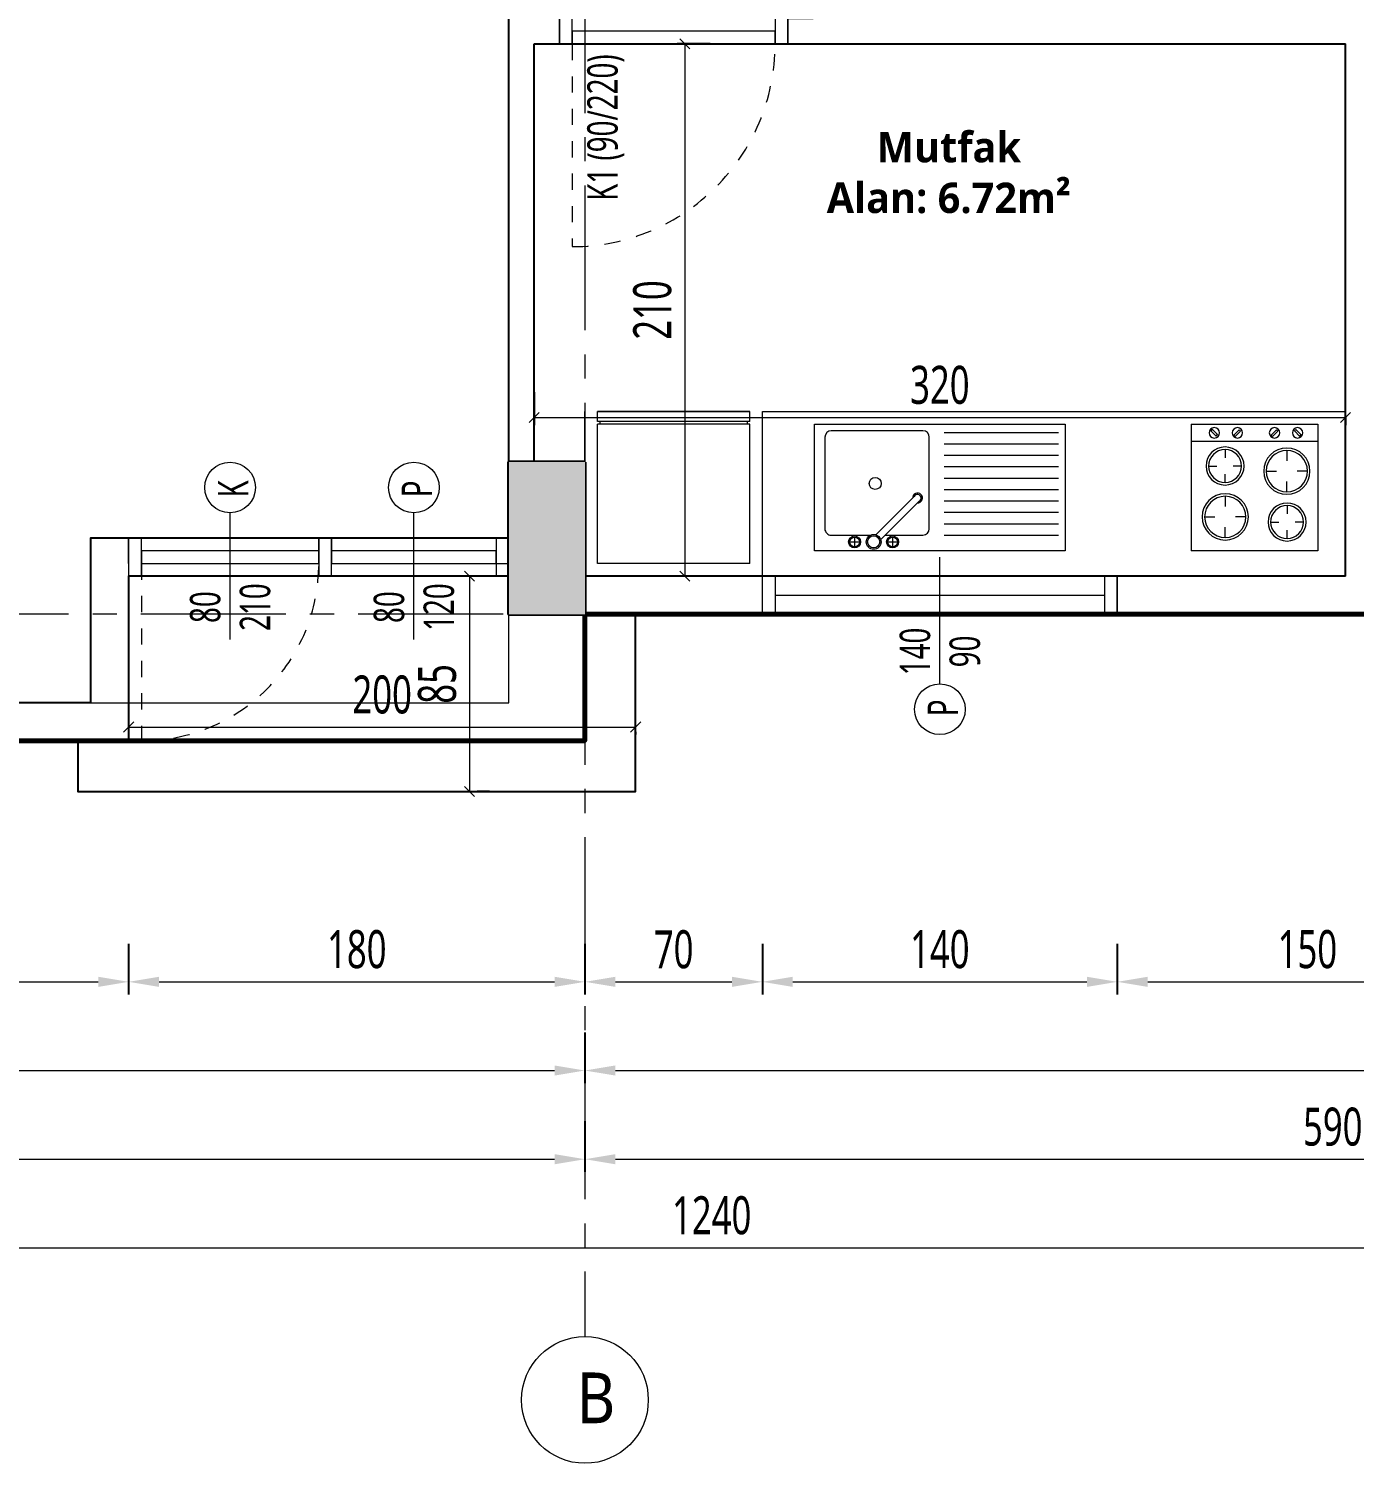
# Model space of a CAD drawing. Header units: metres. Extents: x 14968 to 56958, y -40276 to -31129.
# Drawn here: x 35577 to 36100, y -36730 to -36164 of the extents above; entities that cross this region are included whole.
import ezdxf
from ezdxf.enums import TextEntityAlignment as Align

# ---------------------------------------------------------------- set-up
doc = ezdxf.new("R2010")
doc.units = ezdxf.units.M
doc.linetypes.add('CENTER2', pattern=[28.575, 19.05, -3.175, 3.175, -3.175])
doc.linetypes.add('JIS_02_1.2', pattern=[64.008, 32.004, -32.004])
doc.layers.get('0').update_dxf_attribs({"lineweight": 13})
doc.layers.get('Defpoints').update_dxf_attribs({"lineweight": 9})
for name, color, linetype, lineweight, true_color in [('A AKS', 7, 'CENTER2', 9, 0x848484), ('A AKS DAİRE', 7, 'Continuous', 9, 0x848484), ('A AKS YAZI', 7, 'CENTER2', 9, 0x848484)]:
    doc.layers.add(name, color=color, linetype=linetype, lineweight=lineweight, true_color=true_color)
doc.layers.add('A ALAN BRÜT', color=5, linetype='Continuous', lineweight=60, plot=False)
doc.layers.add('A ALAN NET', color=140, linetype='Continuous', lineweight=13, plot=False)
for name, color, linetype, lineweight in [('A DUVAR', 7, 'Continuous', 25), ('A KAPI', 11, 'Continuous', 13), ('A KOLON', 1, 'Continuous', 50), ('A KOLON TARAMA', 1, 'Continuous', 15), ('A PENCERE', 140, 'Continuous', 9), ('A TEFRİŞ', 252, 'Continuous', 13), ('A YAZI', 7, 'Continuous', 13), ('A ÖLÇÜ DIŞ', 31, 'Continuous', 13), ('A ÖLÇÜ İÇ', 31, 'Continuous', 13)]:
    doc.layers.add(name, color=color, linetype=linetype, lineweight=lineweight)
doc.styles.add('HİB Segoe Semibold', font='')
doc.styles.add('HİB Segoe Semilight .7', font='segoeuisl.ttf', dxfattribs={"width": 0.7})
doc.styles.add('HİB Segoe Semilight .95', font='segoeuisl.ttf', dxfattribs={"width": 0.9})
doc.styles.get('HİB Segoe Semibold').set_extended_font_data('Segoe UI Semibold')
doc.dimstyles.new('HİB DIŞ', dxfattribs={"dimtxt": 15, "dimasz": 12, "dimexe": 5, "dimexo": 30, "dimgap": 5, "dimtad": 1, "dimdec": 0, "dimzin": 0, "dimdsep": 46, "dimtxsty": 'HİB Segoe Semilight .7', "dimcen": 0.09, "dimclrd": 256, "dimclre": 256, "dimclrt": 256, "dimadec": 0, "dimazin": 0, "dimtfac": 1, "dimtdec": 4, "dimtix": 1, "dimtmove": 0, "dimatfit": 3, "dimfxl": 15, "dimfxlon": 1, "dimtvp": 1, "dimtolj": 1, "dimtzin": 0, "dimlwd": -1, "dimlwe": -3, "dimarcsym": 0})
doc.dimstyles.new('HİB İÇ', dxfattribs={"dimtxt": 15, "dimasz": 18, "dimexe": 3, "dimexo": 10, "dimgap": 5, "dimtad": 1, "dimdec": 0, "dimzin": 0, "dimdsep": 46, "dimtxsty": 'HİB Segoe Semilight .7', "dimblk": 'NONE', "dimblk1": 'NONE', "dimblk2": 'NONE', "dimtsz": 2, "dimcen": 0.09, "dimclrd": 256, "dimclre": 256, "dimclrt": 256, "dimadec": 0, "dimazin": 0, "dimtfac": 1, "dimtdec": 4, "dimtix": 1, "dimtofl": 0, "dimtmove": 0, "dimatfit": 3, "dimfxl": 10, "dimfxlon": 1, "dimtvp": 1, "dimtolj": 1, "dimtzin": 0, "dimlwd": -1, "dimlwe": -3, "dimarcsym": 0})

# ---------------------------------------------------------------- blocks, each defined once
blk = doc.blocks.new('A BUZDOLABI')
at = {"color": 0}
for p, q in [((13.07, 48.33), (13.07, -16.67)), ((18.07, 43.33), (18.07, -11.67)), ((18.07, -11.67), (78.07, -11.67)), ((18.07, -12.67), (78.07, -12.67)), ((18.07, -12.67), (18.07, -16.67)), ((18.07, -16.67), (78.07, -16.67)), ((19.07, -12.67), (19.07, -11.67)), ((77.07, -11.67), (77.07, -12.67)), ((78.07, -12.67), (78.07, -16.67))]:
    blk.add_line(p, q, dxfattribs=at)
at = {"color": 0, "ltscale": 10}
for p, q in [((83.07, 48.33), (83.07, -16.67)), ((18.07, 43.33), (78.07, 43.33)), ((78.07, 43.33), (78.07, -11.67))]:
    blk.add_line(p, q, dxfattribs=at)
at = {"color": 0}
for points in [[(18.07, 43.33), (78.07, 43.33)], [(78.07, -16.67), (18.07, -16.67)]]:
    blk.add_lwpolyline(points, dxfattribs=at)
blk = doc.blocks.new('A OCAK')
at = {"color": 0}
for p, q in [((-65.87, -51.83), (-65.87, -1.83)), ((-15.87, -1.83), (-65.87, -1.83)), ((-15.87, -51.83), (-15.87, -1.83)), ((-52.43, -7.11), (-52.43, -11.18)), ((-28.05, -6.71), (-28.05, -9.96)), ((-60.56, -15.24), (-56.5, -15.24)), ((-44.3, -15.24), (-48.37, -15.24)), ((-34.55, -13.21), (-31.3, -13.21)), ((-28.05, -19.71), (-28.05, -16.46)), ((-21.55, -13.21), (-24.8, -13.21)), ((-52.43, -23.37), (-52.43, -19.31)), ((-28.14, -25.15), (-28.14, -29.22)), ((-52.52, -28.81), (-52.52, -32.06)), ((-36.26, -33.28), (-32.2, -33.28)), ((-20.01, -33.28), (-24.07, -33.28)), ((-59.02, -35.31), (-55.77, -35.31)), ((-52.52, -41.82), (-52.52, -38.56)), ((-46.02, -35.31), (-49.27, -35.31)), ((-28.14, -41.41), (-28.14, -37.35)), ((-65.87, -45.08), (-15.87, -45.08)), ((-58.18, -49.23), (-56.06, -47.11)), ((-57.61, -49.8), (-58.18, -49.23)), ((-55.49, -47.68), (-57.61, -49.8)), ((-56.06, -47.11), (-55.49, -47.68)), ((-49.07, -47.52), (-48.51, -46.95)), ((-46.95, -49.64), (-49.07, -47.52)), ((-48.51, -46.95), (-46.38, -49.08)), ((-46.38, -49.08), (-46.95, -49.64)), ((-34.32, -47.52), (-33.76, -46.95)), ((-32.2, -49.64), (-34.32, -47.52)), ((-33.76, -46.95), (-31.63, -49.08)), ((-31.63, -49.08), (-32.2, -49.64)), ((-25.18, -49.13), (-23.06, -47.01)), ((-24.61, -49.7), (-25.18, -49.13)), ((-22.49, -47.58), (-24.61, -49.7)), ((-23.06, -47.01), (-22.49, -47.58)), ((-65.87, -51.83), (-15.87, -51.83))]:
    blk.add_line(p, q, dxfattribs=at)
for centre, radius in [((-52.43, -15.24), 9.13), ((-52.43, -15.24), 8.13), ((-28.05, -13.21), 7.5), ((-28.05, -13.21), 6.5), ((-52.52, -35.31), 7.5), ((-28.14, -33.28), 9.13), ((-28.14, -33.28), 8.13), ((-52.52, -35.31), 6.5), ((-56.75, -48.4), 2.06), ((-47.64, -48.4), 2.06), ((-33, -48.4), 2.06), ((-23.89, -48.4), 2.06)]:
    blk.add_circle(centre, radius, dxfattribs=at)
blk = doc.blocks.new('A EVYE')
at = {"color": 0}
for p, q in [((-252.7, 287.2), (737.2, 287.2)), ((-252.7, -212.8), (-252.7, 287.2)), ((737.2, 287.2), (737.2, -212.8)), ((475.2, 243), (323.4, 91)), ((447.8, 251.9), (409.5, 251.9)), ((428.7, 232.7), (428.7, 271.1)), ((597.7, 251.9), (559.4, 251.9)), ((578.5, 232.7), (578.5, 271.1)), ((225.7, 225), (-225.7, 225)), ((225.7, 180), (-225.7, 180)), ((283.9, 200.1), (283.9, -161.4)), ((457.5, 225.3), (309.1, 225.3)), ((494.3, 223.9), (343.3, 72.7)), ((670.6, 225.3), (515.6, 225.3)), ((695.8, -161.4), (695.8, 200.1)), ((225.7, 135), (-225.7, 135)), ((225.7, 90), (-225.7, 90)), ((225.7, 45), (-225.7, 45)), ((225.7, 0), (-225.7, 0)), ((225.7, -45), (-225.7, -45)), ((225.7, -90), (-225.7, -90)), ((225.7, -135), (-225.7, -135)), ((737.2, -212.8), (-252.7, -212.8)), ((225.7, -180), (-225.7, -180)), ((309.1, -186.6), (670.6, -186.6))]:
    blk.add_line(p, q, dxfattribs=at)
for centre, radius in [((428.7, 251.9), 23.5), ((428.7, 251.9), 19.2), ((503.2, 251.9), 29.3), ((503.2, 251.9), 23.9), ((578.5, 251.9), 23.5), ((578.5, 251.9), 19.2), ((497.2, 21.3), 23.5)]:
    blk.add_circle(centre, radius, dxfattribs=at)
for centre, radius, start, end in [((309.1, 200.1), 25.2, 90, 180), ((670.6, 200.1), 25.2, 360, 90), ((330.4, 78.7), 19.6, 89.3249, 2.0537), ((330.4, 78.7), 14.2, 119.7441, 334.7167), ((309.1, -161.4), 25.2, 180, 270), ((670.6, -161.4), 25.2, 270, 360)]:
    blk.add_arc(centre, radius, start, end, dxfattribs=at)
blk = doc.blocks.new('PEN 120x140')
at = {"layer": 'A PENCERE'}
for p, q in [((215.29, 71.44), (215.29, 211.44)), ((215.29, 211.44), (230.29, 211.44)), ((230.29, 211.44), (230.29, 71.44)), ((222.79, 206.44), (222.79, 76.44)), ((230.29, 71.44), (215.29, 71.44))]:
    blk.add_line(p, q, dxfattribs=at)
at = {"layer": 'A PENCERE', "color": 7}
blk.add_line((187.79, 141.44), (237.79, 141.44), dxfattribs=at)
at = {"layer": 'A PENCERE'}
for points in [[(230.29, 211.44), (230.29, 206.44), (215.29, 206.44), (215.29, 211.44)], [(230.29, 71.44), (230.29, 76.44), (215.29, 76.44), (215.29, 71.44)]]:
    blk.add_lwpolyline(points, close=True, dxfattribs=at)
at = {"layer": 'A PENCERE', "color": 7}
blk.add_circle((177.79, 141.44), 10, dxfattribs=at)
at = {"layer": 'A PENCERE', "color": 7, "style": 'HİB Segoe Semilight .7', "width": 0.7}
for tag, p in [('GEN', (200.59, 145.27)), ('P', (178.35, 134.26)), ('YÜK', (200.59, 125.61))]:
    blk.add_attdef(tag, text='', height=12, dxfattribs=at).set_placement(p, align=Align.CENTER)
blk = doc.blocks.new('*D575')
at = {"layer": 'A ÖLÇÜ DIŞ', "lineweight": -3, "ltscale": 0.5}
for p, q in [((36006.7, -36525.01), (36006.7, -36545.01)), ((36156.71, -36525.01), (36156.71, -36545.01))]:
    blk.add_line(p, q, dxfattribs=at)
at = {"layer": 'A ÖLÇÜ DIŞ', "ltscale": 0.5}
blk.add_line((36018.7, -36540.01), (36144.71, -36540.01), dxfattribs=at)
at = {"layer": 'A ÖLÇÜ DIŞ'}
for points in [[(36018.7, -36538.01), (36018.7, -36542.01), (36006.7, -36540.01)], [(36144.71, -36542.01), (36144.71, -36538.01), (36156.71, -36540.01)]]:
    blk.add_solid(points, dxfattribs=at)
at = {"layer": 'Defpoints', "color": 0}
for p in [(36006.7, -36394.94), (36156.71, -36395.29), (36156.71, -36540.01)]:
    blk.add_point(p, dxfattribs=at)
at = {"layer": 'A ÖLÇÜ DIŞ', "ltscale": 0.5, "insert": (36081.7, -36527.22), "char_height": 15, "attachment_point": 5, "style": 'HİB Segoe Semilight .7'}
blk.add_mtext('\\A1;150', dxfattribs=at)
blk = doc.blocks.new('*D574')
at = {"layer": 'A ÖLÇÜ DIŞ', "lineweight": -3, "ltscale": 0.5, "transparency": 16777216}
for p, q in [((35866.7, -36525.01), (35866.7, -36545.01)), ((36006.7, -36525.01), (36006.7, -36545.01))]:
    blk.add_line(p, q, dxfattribs=at)
at = {"layer": 'A ÖLÇÜ DIŞ', "ltscale": 0.5, "transparency": 16777216}
blk.add_line((35878.7, -36540.01), (35994.7, -36540.01), dxfattribs=at)
at = {"layer": 'A ÖLÇÜ DIŞ', "transparency": 16777216}
for points in [[(35878.7, -36538.01), (35878.7, -36542.01), (35866.7, -36540.01)], [(35994.7, -36542.01), (35994.7, -36538.01), (36006.7, -36540.01)]]:
    blk.add_solid(points, dxfattribs=at)
at = {"layer": 'Defpoints', "color": 0, "transparency": 16777216}
for p in [(35866.7, -36394.94), (36006.7, -36394.94), (36006.7, -36540.01)]:
    blk.add_point(p, dxfattribs=at)
at = {"layer": 'A ÖLÇÜ DIŞ', "ltscale": 0.5, "transparency": 16777216, "insert": (35936.7, -36527.22), "char_height": 15, "attachment_point": 5, "style": 'HİB Segoe Semilight .7'}
blk.add_mtext('\\A1;140', dxfattribs=at)
blk = doc.blocks.new('*D572')
at = {"layer": 'A ÖLÇÜ DIŞ', "lineweight": -3, "ltscale": 0.5}
for p, q in [((35616.7, -36525.01), (35616.7, -36545.01)), ((35796.7, -36525.01), (35796.7, -36545.01))]:
    blk.add_line(p, q, dxfattribs=at)
at = {"layer": 'A ÖLÇÜ DIŞ', "ltscale": 0.5}
blk.add_line((35628.7, -36540.01), (35784.7, -36540.01), dxfattribs=at)
at = {"layer": 'A ÖLÇÜ DIŞ'}
for points in [[(35628.7, -36538.01), (35628.7, -36542.01), (35616.7, -36540.01)], [(35784.7, -36542.01), (35784.7, -36538.01), (35796.7, -36540.01)]]:
    blk.add_solid(points, dxfattribs=at)
at = {"layer": 'Defpoints', "color": 0}
for p in [(35796.7, -36394.94), (35616.7, -36444.94), (35796.7, -36540.01)]:
    blk.add_point(p, dxfattribs=at)
at = {"layer": 'A ÖLÇÜ DIŞ', "ltscale": 0.5, "insert": (35706.7, -36527.22), "char_height": 15, "attachment_point": 5, "style": 'HİB Segoe Semilight .7'}
blk.add_mtext('\\A1;180', dxfattribs=at)
blk = doc.blocks.new('*D578')
at = {"layer": 'A ÖLÇÜ DIŞ', "lineweight": -3, "ltscale": 0.5}
for p, q in [((35226.7, -36595.01), (35226.7, -36615.01)), ((35796.7, -36595.01), (35796.7, -36615.01))]:
    blk.add_line(p, q, dxfattribs=at)
at = {"layer": 'A ÖLÇÜ DIŞ', "ltscale": 0.5}
blk.add_line((35238.7, -36610.01), (35784.7, -36610.01), dxfattribs=at)
at = {"layer": 'A ÖLÇÜ DIŞ'}
for points in [[(35238.7, -36608.01), (35238.7, -36612.01), (35226.7, -36610.01)], [(35784.7, -36612.01), (35784.7, -36608.01), (35796.7, -36610.01)]]:
    blk.add_solid(points, dxfattribs=at)
at = {"layer": 'Defpoints', "color": 0}
for p in [(35796.7, -36394.94), (35226.7, -36479.94), (35796.7, -36610.01)]:
    blk.add_point(p, dxfattribs=at)
at = {"layer": 'A ÖLÇÜ DIŞ', "ltscale": 0.5, "insert": (35511.7, -36597.26), "char_height": 15, "attachment_point": 5, "style": 'HİB Segoe Semilight .7'}
blk.add_mtext('\\A1;570', dxfattribs=at)
blk = doc.blocks.new('*D576')
at = {"layer": 'A ÖLÇÜ DIŞ', "lineweight": -3, "ltscale": 0.5}
for p, q in [((35226.7, -36560.01), (35226.7, -36580.01)), ((35796.7, -36560.01), (35796.7, -36580.01))]:
    blk.add_line(p, q, dxfattribs=at)
at = {"layer": 'A ÖLÇÜ DIŞ', "ltscale": 0.5}
blk.add_line((35238.7, -36575.01), (35784.7, -36575.01), dxfattribs=at)
at = {"layer": 'A ÖLÇÜ DIŞ'}
for points in [[(35238.7, -36573.01), (35238.7, -36577.01), (35226.7, -36575.01)], [(35784.7, -36577.01), (35784.7, -36573.01), (35796.7, -36575.01)]]:
    blk.add_solid(points, dxfattribs=at)
at = {"layer": 'Defpoints', "color": 0}
for p in [(35796.7, -36394.94), (35226.7, -36479.94), (35796.7, -36575.01)]:
    blk.add_point(p, dxfattribs=at)
at = {"layer": 'A ÖLÇÜ DIŞ', "ltscale": 0.5, "insert": (35511.7, -36562.26), "char_height": 15, "attachment_point": 5, "style": 'HİB Segoe Semilight .7'}
blk.add_mtext('\\A1;570', dxfattribs=at)
blk = doc.blocks.new('*D573')
at = {"layer": 'A ÖLÇÜ DIŞ', "lineweight": -3, "ltscale": 0.5}
for p, q in [((35796.7, -36525.01), (35796.7, -36545.01)), ((35866.7, -36525.01), (35866.7, -36545.01))]:
    blk.add_line(p, q, dxfattribs=at)
at = {"layer": 'A ÖLÇÜ DIŞ', "ltscale": 0.5}
blk.add_line((35808.7, -36540.01), (35854.7, -36540.01), dxfattribs=at)
at = {"layer": 'A ÖLÇÜ DIŞ'}
for points in [[(35808.7, -36538.01), (35808.7, -36542.01), (35796.7, -36540.01)], [(35854.7, -36542.01), (35854.7, -36538.01), (35866.7, -36540.01)]]:
    blk.add_solid(points, dxfattribs=at)
at = {"layer": 'Defpoints', "color": 0}
for p in [(35796.7, -36394.94), (35866.7, -36394.94), (35866.7, -36540.01)]:
    blk.add_point(p, dxfattribs=at)
at = {"layer": 'A ÖLÇÜ DIŞ', "ltscale": 0.5, "insert": (35831.7, -36527.26), "char_height": 15, "attachment_point": 5, "style": 'HİB Segoe Semilight .7'}
blk.add_mtext('\\A1;70', dxfattribs=at)
blk = doc.blocks.new('*D581')
at = {"layer": 'A ÖLÇÜ DIŞ', "lineweight": -3, "ltscale": 0.5}
for p, q in [((35226.7, -36630.01), (35226.7, -36650.01)), ((36466.7, -36630.01), (36466.7, -36650.01))]:
    blk.add_line(p, q, dxfattribs=at)
at = {"layer": 'A ÖLÇÜ DIŞ', "ltscale": 0.5}
blk.add_line((35238.7, -36645.01), (36454.7, -36645.01), dxfattribs=at)
at = {"layer": 'A ÖLÇÜ DIŞ'}
for points in [[(35238.7, -36643.01), (35238.7, -36647.01), (35226.7, -36645.01)], [(36454.7, -36647.01), (36454.7, -36643.01), (36466.7, -36645.01)]]:
    blk.add_solid(points, dxfattribs=at)
at = {"layer": 'Defpoints', "color": 0}
for p in [(36466.7, -36394.94), (35226.7, -36479.94), (36466.7, -36645.01)]:
    blk.add_point(p, dxfattribs=at)
at = {"layer": 'A ÖLÇÜ DIŞ', "ltscale": 0.5, "insert": (35846.7, -36632.22), "char_height": 15, "attachment_point": 5, "style": 'HİB Segoe Semilight .7'}
blk.add_mtext('\\A1;1240', dxfattribs=at)
blk = doc.blocks.new('*D579')
at = {"layer": 'A ÖLÇÜ DIŞ', "lineweight": -3, "ltscale": 0.5}
for p, q in [((35796.7, -36595.01), (35796.7, -36615.01)), ((36386.7, -36595.01), (36386.7, -36615.01))]:
    blk.add_line(p, q, dxfattribs=at)
at = {"layer": 'A ÖLÇÜ DIŞ', "ltscale": 0.5}
blk.add_line((35808.7, -36610.01), (36374.7, -36610.01), dxfattribs=at)
at = {"layer": 'A ÖLÇÜ DIŞ'}
for points in [[(35808.7, -36608.01), (35808.7, -36612.01), (35796.7, -36610.01)], [(36374.7, -36612.01), (36374.7, -36608.01), (36386.7, -36610.01)]]:
    blk.add_solid(points, dxfattribs=at)
at = {"layer": 'Defpoints', "color": 0}
for p in [(35796.7, -36394.94), (36386.7, -36394.94), (36386.7, -36610.01)]:
    blk.add_point(p, dxfattribs=at)
at = {"layer": 'A ÖLÇÜ DIŞ', "ltscale": 0.5, "insert": (36091.7, -36597.25), "char_height": 15, "attachment_point": 5, "style": 'HİB Segoe Semilight .7'}
blk.add_mtext('\\A1;590', dxfattribs=at)
blk = doc.blocks.new('*D577')
at = {"layer": 'A ÖLÇÜ DIŞ', "lineweight": -3, "ltscale": 0.5}
for p, q in [((35796.7, -36560.01), (35796.7, -36580.01)), ((36466.7, -36560.01), (36466.7, -36580.01))]:
    blk.add_line(p, q, dxfattribs=at)
at = {"layer": 'A ÖLÇÜ DIŞ', "ltscale": 0.5}
blk.add_line((35808.7, -36575.01), (36454.7, -36575.01), dxfattribs=at)
at = {"layer": 'A ÖLÇÜ DIŞ'}
for points in [[(35808.7, -36573.01), (35808.7, -36577.01), (35796.7, -36575.01)], [(36454.7, -36577.01), (36454.7, -36573.01), (36466.7, -36575.01)]]:
    blk.add_solid(points, dxfattribs=at)
at = {"layer": 'Defpoints', "color": 0}
for p in [(35796.7, -36394.94), (36466.7, -36394.94), (36466.7, -36575.01)]:
    blk.add_point(p, dxfattribs=at)
at = {"layer": 'A ÖLÇÜ DIŞ', "ltscale": 0.5, "insert": (36131.7, -36562.25), "char_height": 15, "attachment_point": 5, "style": 'HİB Segoe Semilight .7'}
blk.add_mtext('\\A1;670', dxfattribs=at)
blk = doc.blocks.new('KAPI 90X10')
at = {"layer": 'A KAPI', "linetype": 'JIS_02_1.2', "ltscale": 0.2}
blk.add_line((85, 10.03), (85, 90.03), dxfattribs=at)
at = {"layer": 'A KAPI'}
for p, q in [((0, 10.03), (-10, 10.03)), ((0, 0.03), (0, 10.03)), ((90, 10.03), (90, 0.03)), ((90, 10.03), (100, 10.03)), ((0, 0.03), (-10, 0.03)), ((90, 0.03), (100, 0.03))]:
    blk.add_line(p, q, dxfattribs=at)
for points in [[(5, 10.03), (0, 10.03), (0, 0.03), (5, 0.03)], [(85, 5.03), (85, 10.03), (5, 10.03), (5, 5.03)], [(90, 10.03), (85, 10.03), (85, 0.03), (90, 0.03)]]:
    blk.add_lwpolyline(points, close=True, dxfattribs=at)
at = {"layer": 'A KAPI', "linetype": 'JIS_02_1.2', "ltscale": 0.2}
blk.add_arc((85, 10.03), 80, 90, 180, dxfattribs=at)
at = {"layer": 'A KAPI', "style": 'HİB Segoe Semilight .7', "width": 0.7}
blk.add_attdef('KAPI_NO', (76.63, 23.8), '', height=12, rotation=90, dxfattribs=at)
blk = doc.blocks.new('*D601')
at = {"layer": 'A ÖLÇÜ DIŞ', "lineweight": -3, "ltscale": 0.5, "transparency": 16777216}
for p, q in [((36657.4, -35174.94), (36677.4, -35174.94)), ((36657.4, -36444.94), (36677.4, -36444.94))]:
    blk.add_line(p, q, dxfattribs=at)
at = {"layer": 'A ÖLÇÜ DIŞ', "ltscale": 0.5, "transparency": 16777216}
blk.add_line((36672.4, -36432.94), (36672.4, -35186.94), dxfattribs=at)
at = {"layer": 'A ÖLÇÜ DIŞ', "transparency": 16777216}
for points in [[(36674.4, -35186.94), (36670.4, -35186.94), (36672.4, -35174.94)], [(36670.4, -36432.94), (36674.4, -36432.94), (36672.4, -36444.94)]]:
    blk.add_solid(points, dxfattribs=at)
at = {"layer": 'Defpoints', "color": 0, "transparency": 16777216}
for p in [(35781.7, -35174.94), (36672.4, -35174.94), (35781.7, -36444.94)]:
    blk.add_point(p, dxfattribs=at)
at = {"layer": 'A ÖLÇÜ DIŞ', "ltscale": 0.5, "transparency": 16777216, "insert": (36659.61, -35809.94), "char_height": 15, "attachment_point": 5, "rotation": 90, "style": 'HİB Segoe Semilight .7'}
blk.add_mtext('\\A1;1270', dxfattribs=at)
blk = doc.blocks.new('*D596')
at = {"layer": 'A ÖLÇÜ DIŞ', "lineweight": -3, "ltscale": 0.5}
for p, q in [((36622.4, -36394.94), (36642.4, -36394.94)), ((36622.4, -36444.94), (36642.4, -36444.94))]:
    blk.add_line(p, q, dxfattribs=at)
at = {"layer": 'A ÖLÇÜ DIŞ', "ltscale": 0.5}
blk.add_line((36637.4, -36432.94), (36637.4, -36406.94), dxfattribs=at)
at = {"layer": 'A ÖLÇÜ DIŞ'}
for points in [[(36639.4, -36406.94), (36635.4, -36406.94), (36637.4, -36394.94)], [(36635.4, -36432.94), (36639.4, -36432.94), (36637.4, -36444.94)]]:
    blk.add_solid(points, dxfattribs=at)
at = {"layer": 'Defpoints', "color": 0}
for p in [(36501.7, -36394.94), (36637.4, -36394.94), (35781.7, -36444.94)]:
    blk.add_point(p, dxfattribs=at)
at = {"layer": 'A ÖLÇÜ DIŞ', "ltscale": 0.5, "insert": (36624.65, -36419.94), "char_height": 15, "attachment_point": 5, "rotation": 90, "style": 'HİB Segoe Semilight .7'}
blk.add_mtext('\\A1;50', dxfattribs=at)
blk = doc.blocks.new('*D1636')
at = {"layer": 'A ÖLÇÜ DIŞ', "lineweight": -3, "ltscale": 0.5}
for p, q in [((35486.7, -36525.01), (35486.7, -36545.01)), ((35616.7, -36525.01), (35616.7, -36545.01))]:
    blk.add_line(p, q, dxfattribs=at)
at = {"layer": 'A ÖLÇÜ DIŞ', "ltscale": 0.5}
blk.add_line((35498.7, -36540.01), (35604.7, -36540.01), dxfattribs=at)
at = {"layer": 'A ÖLÇÜ DIŞ'}
for points in [[(35498.7, -36538.01), (35498.7, -36542.01), (35486.7, -36540.01)], [(35604.7, -36542.01), (35604.7, -36538.01), (35616.7, -36540.01)]]:
    blk.add_solid(points, dxfattribs=at)
at = {"layer": 'Defpoints', "color": 0}
for p in [(35486.7, -36444.94), (35616.7, -36444.94), (35616.7, -36540.01)]:
    blk.add_point(p, dxfattribs=at)
at = {"layer": 'A ÖLÇÜ DIŞ', "ltscale": 0.5, "insert": (35551.7, -36527.21), "char_height": 15, "attachment_point": 5, "style": 'HİB Segoe Semilight .7'}
blk.add_mtext('\\A1;130', dxfattribs=at)
blk = doc.blocks.new('*D1645')
at = {"layer": 'A ÖLÇÜ İÇ', "lineweight": -3, "ltscale": 0.5}
for p, q in [((35776.7, -36307.29), (35776.7, -36320.29)), ((36096.7, -36317.29), (36096.7, -36320.29))]:
    blk.add_line(p, q, dxfattribs=at)
at = {"layer": 'A ÖLÇÜ İÇ', "ltscale": 0.5}
for p, q in [((35778.7, -36315.29), (35774.7, -36319.29)), ((36094.7, -36319.29), (36098.7, -36315.29)), ((35776.7, -36317.29), (36096.7, -36317.29))]:
    blk.add_line(p, q, dxfattribs=at)
at = {"layer": 'Defpoints', "color": 0}
for p in [(35776.7, -36288.29), (36096.7, -36307.29), (36096.7, -36317.29)]:
    blk.add_point(p, dxfattribs=at)
at = {"layer": 'A ÖLÇÜ İÇ', "ltscale": 0.5, "insert": (35936.7, -36304.53), "char_height": 15, "attachment_point": 5, "style": 'HİB Segoe Semilight .7'}
blk.add_mtext('\\A1;320', dxfattribs=at)
blk = doc.blocks.new('_None')
blk = doc.blocks.new('*D1651')
at = {"layer": 'A ÖLÇÜ İÇ', "ltscale": 0.5}
for p, q in [((35838.13, -36171.89), (35834.13, -36167.89)), ((35836.13, -36169.89), (35836.13, -36379.94)), ((35834.13, -36377.94), (35838.13, -36381.94))]:
    blk.add_line(p, q, dxfattribs=at)
at = {"layer": 'A ÖLÇÜ İÇ', "lineweight": -3, "ltscale": 0.5}
for p, q in [((35846.13, -36169.89), (35833.13, -36169.89)), ((35846.13, -36379.94), (35833.13, -36379.94))]:
    blk.add_line(p, q, dxfattribs=at)
at = {"layer": 'Defpoints', "color": 0}
for p in [(35894.7, -36169.89), (35836.13, -36379.94), (35878.13, -36379.94)]:
    blk.add_point(p, dxfattribs=at)
at = {"layer": 'A ÖLÇÜ İÇ', "ltscale": 0.5, "insert": (35823.33, -36274.91), "char_height": 15, "attachment_point": 5, "rotation": 90, "style": 'HİB Segoe Semilight .7'}
blk.add_mtext('\\A1;210', dxfattribs=at)
blk = doc.blocks.new('*D2426')
at = {"layer": 'A ÖLÇÜ İÇ', "ltscale": 0.5}
for p, q in [((35618.7, -36437.47), (35614.7, -36441.47)), ((35616.7, -36439.47), (35816.7, -36439.47)), ((35814.7, -36441.47), (35818.7, -36437.47))]:
    blk.add_line(p, q, dxfattribs=at)
at = {"layer": 'A ÖLÇÜ İÇ', "lineweight": -3, "ltscale": 0.5}
for p, q in [((35616.7, -36441.32), (35616.7, -36442.47)), ((35816.7, -36441.32), (35816.7, -36442.47))]:
    blk.add_line(p, q, dxfattribs=at)
at = {"layer": 'Defpoints', "color": 0}
for p in [(35616.7, -36431.32), (35816.7, -36431.32), (35816.7, -36439.47)]:
    blk.add_point(p, dxfattribs=at)
at = {"layer": 'A ÖLÇÜ İÇ', "ltscale": 0.5, "insert": (35716.7, -36426.72), "char_height": 15, "attachment_point": 5, "style": 'HİB Segoe Semilight .7'}
blk.add_mtext('\\A1;200', dxfattribs=at)
blk = doc.blocks.new('*D2427')
at = {"layer": 'A ÖLÇÜ İÇ', "ltscale": 0.5}
for p, q in [((35753.18, -36381.94), (35749.18, -36377.94)), ((35751.18, -36379.94), (35751.18, -36464.94)), ((35749.18, -36462.94), (35753.18, -36466.94))]:
    blk.add_line(p, q, dxfattribs=at)
at = {"layer": 'A ÖLÇÜ İÇ', "lineweight": -3, "ltscale": 0.5}
for p, q in [((35757.25, -36379.94), (35754.18, -36379.94)), ((35759.02, -36464.94), (35754.18, -36464.94))]:
    blk.add_line(p, q, dxfattribs=at)
at = {"layer": 'Defpoints', "color": 0}
for p in [(35747.25, -36379.94), (35749.02, -36464.94), (35751.18, -36464.94)]:
    blk.add_point(p, dxfattribs=at)
at = {"layer": 'A ÖLÇÜ İÇ', "ltscale": 0.5, "insert": (35738.43, -36422.44), "char_height": 15, "attachment_point": 5, "rotation": 90, "style": 'HİB Segoe Semilight .7'}
blk.add_mtext('\\A1;85', dxfattribs=at)
blk = doc.blocks.new('AKS YENİ')
at = {"layer": 'A AKS', "ltscale": 3}
for p, q in [((570, 285.07), (570, -1455.07)), ((1480.7, -1170), (-235.7, -1170))]:
    blk.add_line(p, q, dxfattribs=at)
at = {"layer": 'A AKS DAİRE', "ltscale": 3}
blk.add_circle((570, -1480.07), 25, dxfattribs=at)
at = {"layer": 'A AKS YAZI', "ltscale": 100, "insert": (566.73, -1469.23), "char_height": 20, "width": 27.7956, "attachment_point": 1, "style": 'HİB Segoe Semilight .95'}
blk.add_mtext('B', dxfattribs=at)
blk = doc.blocks.new('KOLON YENİ')
at = {"layer": 'A KOLON', "ltscale": 100}
blk.add_lwpolyline([(570, -1110), (540, -1110), (540, -1170), (570, -1170)], close=True, dxfattribs=at)
at = {"ltscale": 0.5}
blk.add_wipeout([(570, -1170), (540, -1170), (540, -1110), (570, -1110)], dxfattribs=at).dxf.layer = 'A KOLON'
at = {"layer": 'A KOLON TARAMA', "ltscale": 100, "transparency": 33554687}
h = blk.add_hatch(dxfattribs=at)
h.set_pattern_fill('ANSI33-METRIC', color=256)
h.set_pattern_definition([(45, (-1e-11, -1170), (-4.490128, 4.490128), []), (45, (4.49, -1170), (-4.490128, 4.490128), [3.175, -1.5875])])
h.paths.add_polyline_path([(1160, -1140), (1160, -1170), (1100, -1170), (1100, -1140)])
h.paths.add_polyline_path([(1130, -664.95), (1160, -664.95), (1160, -725), (1130, -725)])
h.paths.add_polyline_path([(60, -695), (60, -725), (0, -725), (0, -695)])
h.paths.add_polyline_path([(0, -1110), (30, -1110), (30, -1170), (0, -1170)])
h.paths.add_polyline_path([(540, -1110), (570, -1110), (570, -1170), (540, -1170)])

msp = doc.modelspace()

# ---------------------------------------------------------------- hatches: boundary and pattern name
at = {"layer": 'A DUVAR', "ltscale": 0.5, "transparency": 33554687}
h = msp.add_hatch(dxfattribs=at)
h.set_pattern_fill('ANSI31', color=256)
h.set_pattern_definition([(45, (35226.6994, -36394.939), (-2.245064, 2.245064), [])])
h.paths.add_polyline_path([(36391.7, -35254.94), (36391.7, -35224.94), (36331.7, -35224.94), (36331.7, -35254.94)])
h.paths.add_polyline_path([(35226.7, -35284.94), (35256.7, -35284.94), (35256.7, -35224.94), (35226.7, -35224.94)])
h.paths.add_polyline_path([(36391.7, -36364.94), (36391.7, -36394.94), (36331.7, -36394.94), (36331.7, -36364.94)])
h.paths.add_polyline_path([(35751.7, -35284.94), (35781.7, -35284.94), (35781.7, -35224.94), (35751.7, -35224.94)])
h.paths.add_polyline_path([(36361.7, -35664.94), (36391.7, -35664.94), (36391.7, -35724.94), (36361.7, -35724.94)])
h.paths.add_polyline_path([(36361.7, -35894.94), (36391.7, -35894.94), (36391.7, -35954.94), (36361.7, -35954.94)])
h.paths.add_polyline_path([(35286.7, -35924.94), (35286.7, -35954.94), (35226.7, -35954.94), (35226.7, -35924.94)])
h.paths.add_polyline_path([(35286.7, -35664.94), (35286.7, -35694.94), (35226.7, -35694.94), (35226.7, -35664.94)])
h.paths.add_polyline_path([(35226.7, -36334.94), (35256.7, -36334.94), (35256.7, -36394.94), (35226.7, -36394.94)])
h.paths.add_polyline_path([(35751.7, -36334.94), (35781.7, -36334.94), (35781.7, -36394.94), (35751.7, -36394.94)])
h.paths.add_polyline_path([(35226.7, -35664.94), (35226.7, -35694.94), (35286.7, -35694.94), (35286.7, -35664.94)])
h.paths.add_polyline_path([(35226.7, -35284.94), (35256.7, -35284.94), (35256.7, -35224.94), (35226.7, -35224.94)])
h.paths.add_polyline_path([(35226.7, -36394.94), (35256.7, -36394.94), (35256.7, -36334.94), (35226.7, -36334.94)])
h.paths.add_polyline_path([(35226.7, -35924.94), (35226.7, -35954.94), (35286.7, -35954.94), (35286.7, -35924.94)])
h.paths.add_polyline_path([(36331.7, -36364.94), (36331.7, -36394.94), (36391.7, -36394.94), (36391.7, -36364.94)])
h.paths.add_polyline_path([(35751.7, -36394.94), (35781.7, -36394.94), (35781.7, -36334.94), (35751.7, -36334.94)])
h.paths.add_polyline_path([(36361.7, -35724.94), (36391.7, -35724.94), (36391.7, -35664.94), (36361.7, -35664.94)])
h.paths.add_polyline_path([(36331.7, -35224.94), (36331.7, -35254.94), (36391.7, -35254.94), (36391.7, -35224.94)])
h.paths.add_polyline_path([(36361.7, -35954.94), (36391.7, -35954.94), (36391.7, -35894.94), (36361.7, -35894.94)])
h.paths.add_polyline_path([(35751.7, -35284.94), (35781.7, -35284.94), (35781.7, -35224.94), (35751.7, -35224.94)])

# ---------------------------------------------------------------- linework, layer by layer
at = {"layer": 'A ALAN BRÜT', "ltscale": 0.5}
for points in [[(36466.7, -35224.94), (36466.7, -35555.04), (36386.7, -35555.04), (36386.7, -36064.84), (36466.7, -36064.84), (36466.7, -36394.94), (35796.7, -36394.94), (35796.7, -36444.94), (35226.7, -36444.94), (35226.7, -35919.94), (35476.7, -35919.94), (35476.7, -35699.94), (35226.7, -35699.94), (35226.7, -35174.94), (35796.7, -35174.94), (35796.7, -35224.94)], [(36466.7, -35224.94), (36466.7, -35555.04), (36386.7, -35555.04), (36386.7, -36064.84), (36466.7, -36064.84), (36466.7, -36394.94), (35796.7, -36394.94), (35796.7, -36444.94), (35226.7, -36444.94), (35226.7, -35919.94), (35476.7, -35919.94), (35476.7, -35699.94), (35226.7, -35699.94), (35226.7, -35174.94), (35796.7, -35174.94), (35796.7, -35224.94)], [(35226.7, -36444.94), (35796.7, -36444.94), (35796.7, -36394.94), (36466.7, -36394.94), (36466.7, -36064.84), (36386.7, -36064.84), (36386.7, -35809.94), (36171.7, -35809.94), (36171.7, -35924.94), (35951.7, -35924.94), (35951.7, -35949.94), (35916.7, -35949.94), (35916.7, -35949.94), (35536.7, -35949.94), (35536.7, -35949.94), (35476.7, -35949.94), (35476.7, -35919.94), (35226.7, -35919.94)]]:
    msp.add_lwpolyline(points, close=True, dxfattribs=at)
at = {"layer": 'A ALAN NET'}
for points in [[(35241.7, -36429.94), (35766.7, -36429.94), (35766.7, -35949.94), (35476.7, -35949.94), (35476.7, -35934.94), (35286.7, -35934.94), (35286.7, -35949.94), (35241.7, -35949.94)], [(35776.7, -36379.94), (36096.7, -36379.94), (36096.7, -36169.89), (35776.7, -36169.89)]]:
    msp.add_lwpolyline(points, close=True, dxfattribs=at)
at = {"layer": 'A ALAN NET', "ltscale": 0.5}
msp.add_lwpolyline([(35766.7, -36379.94), (35766.7, -36394.94), (35796.7, -36394.94), (35796.7, -36444.94), (35616.7, -36444.94), (35616.7, -36379.94)], close=True, dxfattribs=at)
at = {"layer": 'A DUVAR', "ltscale": 0.5}
for p, q in [((35766.7, -36364.94), (35766.7, -35949.94)), ((35776.7, -36169.89), (36096.7, -36169.89)), ((35776.7, -36364.94), (35776.7, -36169.89)), ((36096.7, -36379.94), (36096.7, -36169.89)), ((36096.7, -36379.94), (35776.7, -36379.94)), ((35601.7, -36429.94), (35241.7, -36429.94)), ((35584.2, -36444.94), (35616.7, -36444.94))]:
    msp.add_line(p, q, dxfattribs=at)
for points in [[(35766.7, -36364.94), (35601.7, -36364.94), (35601.7, -36429.94)], [(35766.7, -36379.94), (35616.7, -36379.94), (35616.7, -36444.94)], [(35596.7, -36444.94), (35596.7, -36464.94), (35816.7, -36464.94), (35816.7, -36394.94)]]:
    msp.add_lwpolyline(points, dxfattribs=at)
at = {"layer": 'A KAPI', "ltscale": 100}
for p, q in [((35616.7, -36374.94), (35616.7, -36364.94)), ((35691.7, -36374.94), (35691.7, -36364.94)), ((35696.7, -36364.94), (35696.7, -36374.94))]:
    msp.add_line(p, q, dxfattribs=at)
at = {"layer": 'A KAPI', "linetype": 'JIS_02_1.2', "ltscale": 0.2}
msp.add_line((35621.7, -36374.94), (35621.7, -36444.94), dxfattribs=at)
at = {"layer": 'A KAPI', "ltscale": 100}
for points in [[(35616.7, -36379.94), (35621.7, -36379.94), (35621.7, -36364.94), (35616.7, -36364.94)], [(35691.7, -36379.94), (35696.7, -36379.94), (35696.7, -36364.94), (35691.7, -36364.94)], [(35761.7, -36374.94), (35766.7, -36374.94), (35766.7, -36364.94), (35761.7, -36364.94)], [(35761.7, -36379.94), (35766.7, -36379.94), (35766.7, -36364.94), (35761.7, -36364.94)], [(35621.7, -36369.94), (35621.7, -36374.94), (35691.7, -36374.94), (35691.7, -36369.94)], [(35696.7, -36369.94), (35696.7, -36374.94), (35761.7, -36374.94), (35761.7, -36369.94)], [(35696.7, -36369.94), (35696.7, -36374.94), (35761.7, -36374.94), (35761.7, -36369.94)]]:
    msp.add_lwpolyline(points, close=True, dxfattribs=at)
at = {"layer": 'A KAPI', "linetype": 'JIS_02_1.2', "ltscale": 0.2}
msp.add_arc((35621.87, -36375.11), 69.83, 269.8617, 0.1383, dxfattribs=at)
at = {"layer": 'A PENCERE', "color": 7}
for p, q in [((35656.7, -36404.94), (35656.7, -36354.94)), ((35729.2, -36404.94), (35729.2, -36354.94))]:
    msp.add_line(p, q, dxfattribs=at)
for centre in [(35656.7, -36344.94), (35729.2, -36344.94)]:
    msp.add_circle(centre, 10, dxfattribs=at)
at = {"layer": 'A TEFRİŞ', "ltscale": 100}
for p, q in [((35866.7, -36314.94), (36096.7, -36314.94)), ((35796.7, -36379.94), (36026.7, -36379.94))]:
    msp.add_line(p, q, dxfattribs=at)

# ---------------------------------------------------------------- block references
at = {"layer": 'A AKS YAZI', "ltscale": 0.5}
msp.add_blockref('AKS YENİ', (35226.7, -35224.94), dxfattribs=at)
at = {"layer": 'A KAPI', "ltscale": 100}
ref = msp.add_blockref('KAPI 90X10', (35876.7, -36159.86), dxfattribs=dict(at, rotation=180))
ref.add_attrib('KAPI_NO', 'K1 (90/220)', (35809.61, -36231.81), dxfattribs={"height": 12, "rotation": 90, "style": 'HİB Segoe Semilight .7', "width": 0.7})
at = {"layer": 'A PENCERE', "rotation": 90.00000000000024}
msp.add_blockref('PEN 120x140', (36078.14, -36610.23), dxfattribs=at).add_auto_attribs({'P': 'P', 'YÜK': '90', 'GEN': '140'})
at = {"layer": 'A TEFRİŞ', "ltscale": 100, "rotation": 180}
msp.add_blockref('A BUZDOLABI', (35879.77, -36331.61), dxfattribs=at)
at = {"layer": 'A TEFRİŞ', "ltscale": 100, "xscale": 0.1, "yscale": 0.1, "zscale": 0.1, "rotation": 180}
msp.add_blockref('A EVYE', (35960.92, -36341.22), dxfattribs=at)
at = {"layer": 'A TEFRİŞ', "ltscale": 100, "xscale": -1, "rotation": 180}
msp.add_blockref('A OCAK', (36101.73, -36371.77), dxfattribs=at)

# ---------------------------------------------------------------- texts
at = {"layer": 'A PENCERE', "color": 7, "style": 'HİB Segoe Semilight .7', "width": 0.7}
for tag, text, p in [('K', 'P', (35663.88, -36345.5)), ('P', 'P', (35736.38, -36345.5)), ('210', '140', (35672.53, -36392.14)), ('120', '140', (35745.03, -36392.14)), ('80', '80', (35652.87, -36392.14)), ('80', '80', (35725.37, -36392.14))]:
    msp.add_attdef(tag, text=text, height=12, rotation=90, dxfattribs=at).set_placement(p, align=Align.CENTER)
at = {"layer": 'A YAZI', "ltscale": 100, "insert": (35940.24, -36204.63), "char_height": 12, "width": 169.4932, "attachment_point": 2, "style": 'HİB Segoe Semibold'}
msp.add_mtext('Mutfak\\PAlan: 6.72m²', dxfattribs=at)

# ---------------------------------------------------------------- dimensions: what is measured, and where the dimension line sits
at = {"layer": 'A ÖLÇÜ DIŞ', "ltscale": 0.5}
for base, p2, picture, middle in [((36672.4, -35174.94), (35781.7, -35174.94), '*D601', (36659.61, -35809.94)), ((36637.4, -36394.94), (36501.7, -36394.94), '*D596', (36624.65, -36419.94))]:
    dim = msp.add_linear_dim(base=base, p1=(35781.7, -36444.94), p2=p2, angle=90, dimstyle='HİB DIŞ', dxfattribs=at)
    dim.commit()
    dim.dimension.update_dxf_attribs({"geometry": picture, "text_midpoint": middle})
for base, p1, p2, picture, middle in [((35796.7, -36610.01), (35226.7, -36479.94), (35796.7, -36394.94), '*D578', (35511.7, -36597.26)), ((35796.7, -36575.01), (35226.7, -36479.94), (35796.7, -36394.94), '*D576', (35511.7, -36562.26)), ((36466.7, -36645.01), (35226.7, -36479.94), (36466.7, -36394.94), '*D581', (35846.7, -36632.22)), ((35796.7, -36540.01), (35616.7, -36444.94), (35796.7, -36394.94), '*D572', (35706.7, -36527.22)), ((35866.7, -36540.01), (35796.7, -36394.94), (35866.7, -36394.94), '*D573', (35831.7, -36527.26)), ((36386.7, -36610.01), (35796.7, -36394.94), (36386.7, -36394.94), '*D579', (36091.7, -36597.25)), ((36466.7, -36575.01), (35796.7, -36394.94), (36466.7, -36394.94), '*D577', (36131.7, -36562.25)), ((36006.7, -36540.01), (35866.7, -36394.94), (36006.7, -36394.94), '*D574', (35936.7, -36527.22)), ((36156.71, -36540.01), (36006.7, -36394.94), (36156.71, -36395.29), '*D575', (36081.7, -36527.22))]:
    dim = msp.add_linear_dim(base=base, p1=p1, p2=p2, dimstyle='HİB DIŞ', dxfattribs=at)
    dim.commit()
    dim.dimension.update_dxf_attribs({"geometry": picture, "text_midpoint": middle})
dim = msp.add_linear_dim(base=(35616.7, -36540.01), p1=(35486.7, -36444.94), p2=(35616.7, -36444.94), dimstyle='HİB DIŞ', override={"dimtxt": 15}, dxfattribs=at)
dim.commit()
dim.dimension.update_dxf_attribs({"geometry": '*D1636', "text_midpoint": (35551.7, -36527.21)})
at = {"layer": 'A ÖLÇÜ İÇ', "ltscale": 0.5}
for base, p1, p2, picture, middle in [((35836.13, -36379.94), (35894.7, -36169.89), (35878.13, -36379.94), '*D1651', (35823.33, -36274.91)), ((35751.18, -36464.94), (35747.25, -36379.94), (35749.02, -36464.94), '*D2427', (35738.43, -36422.44))]:
    dim = msp.add_linear_dim(base=base, p1=p1, p2=p2, angle=90, dimstyle='HİB İÇ', override={"dimtxt": 15}, dxfattribs=at)
    dim.commit()
    dim.dimension.update_dxf_attribs({"geometry": picture, "text_midpoint": middle})
for base, p1, p2, picture, middle in [((36096.7, -36317.29), (35776.7, -36288.29), (36096.7, -36307.29), '*D1645', (35936.7, -36304.53)), ((35816.7, -36439.47), (35616.7, -36431.32), (35816.7, -36431.32), '*D2426', (35716.7, -36426.72))]:
    dim = msp.add_linear_dim(base=base, p1=p1, p2=p2, dimstyle='HİB İÇ', override={"dimtxt": 15}, dxfattribs=at)
    dim.commit()
    dim.dimension.update_dxf_attribs({"geometry": picture, "text_midpoint": middle})

# ---------------------------------------------------------------- next in the draw order: block references
at = {"layer": 'A DUVAR', "ltscale": 0.5}
msp.add_blockref('KOLON YENİ', (35226.7, -35224.94), dxfattribs=at)

doc.saveas('drawing.dxf')
